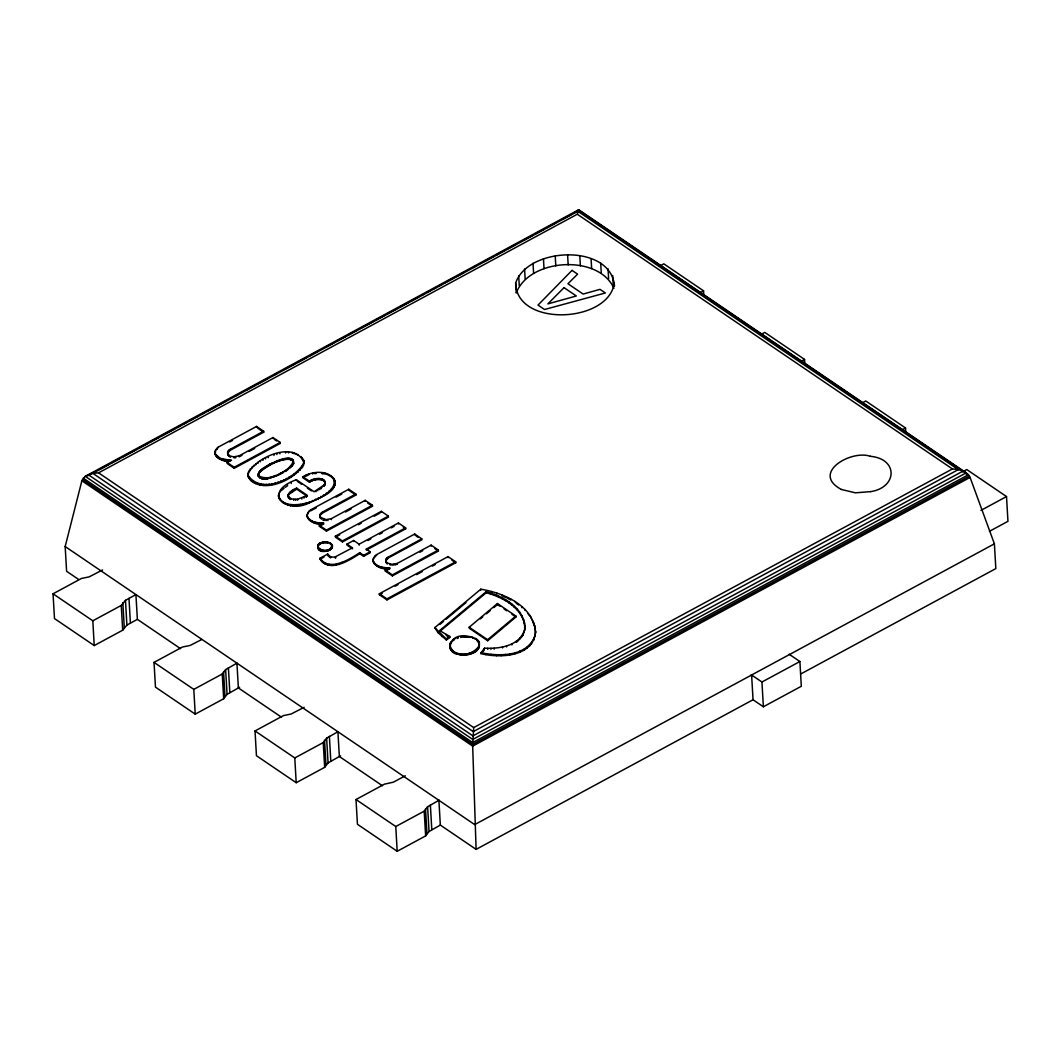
<?xml version="1.0" encoding="UTF-8"?>
<svg xmlns="http://www.w3.org/2000/svg" width="1061" height="1061" viewBox="0 0 1061 1061"><rect width="100%" height="100%" fill="white"/><g stroke="black" fill="none" stroke-linecap="round" stroke-linejoin="round"><path stroke-width="1.5" d="M304.083 463.511C296.603 439.227 253.261 457.424 247.85 475.036C257.624 497.344 298.088 479.93 304.03 462.516C295.237 479.625 260.661 495.036 247.85 475.036M247.903 476.031L247.863 473.803M227.651 453.286L230.197 450.302L263.685 432.212L263.632 431.217L256.576 426.429L218.341 447.079C208.738 454.347 222.134 462.755 229.813 461.217L229.746 460.222L220.078 458.286L215.171 453.856M215.224 454.837L215.582 450.103M307.12 515.646C308.937 521.641 316.51 522.901 321.947 523.046L322.014 524.041C314.335 525.527 300.926 517.277 310.541 509.917L348.777 489.254L355.833 494.055L355.899 495.036L322.398 513.139L320.276 515.023L320.409 518.285L319.785 515.129L322.345 512.145L355.833 494.055M373.061 560.42C375.209 566.959 383.711 567.967 389.652 567.768L389.705 568.749C381.854 570.791 366.403 562.914 376.483 554.691L414.718 534.028L421.774 538.829L421.827 539.81L388.339 557.914L385.78 560.898M449.692 644.783C456.986 670.021 503.445 638.298 463.233 636.162C450.938 634.186 443.843 652.422 458.286 654.345C466.004 657.051 483.524 652.369 478.073 641.746L478.007 640.751M292.916 464.068C295.555 454.413 273.871 461.668 268.38 466.004C265.184 467.941 261.815 469.877 259.401 472.795C257.664 473.577 258.765 478.551 258.393 475.474C258.009 469.718 265.542 467.251 269.388 464.413C318.181 442.729 279.772 487.211 258.619 475.845M318.698 544.174C313.26 559.293 345.714 547.078 326.165 541.8C305.17 543.232 330.303 559.067 331.841 544.717M324.414 484.744L314.083 491.747L296.39 479.731C261.523 492.092 285.661 514.93 309.533 502.808C317.571 498.139 339.878 492.092 333.645 479.373L333.592 478.378C325.86 469.718 311.987 471.455 302.823 476.747L302.889 477.729L309.48 482.211C313.525 478.604 327.637 477.569 324.467 485.739L324.414 484.744C327.57 476.575 313.472 477.609 309.414 481.217L309.48 482.211M524.558 630.234C526.694 609.12 503.776 596.295 486.137 591.759L439.612 630.552L449.731 636.414L449.784 637.409L446.376 640.022L438.034 632.674L434.785 627.635L480.819 589.187C503.643 592.966 532.874 605.327 535.54 631.534C533.696 657.038 499.864 658.417 480.766 653.563L484.506 648.178C499.32 649 518.882 646.149 524.558 630.234L522.901 635.327L520.938 637.926M524.757 629.823L524.983 626.043M801.148 673.762L995.828 568.59L994.396 543.829L970.072 477.41C967.009 470.965 958.865 469.386 952.433 468.949L473.71 727.581L472.675 746.122L476.11 849.37L753.045 699.756L751.612 674.995M535.115 636.414L535.54 631.534M278.871 493.285L278.512 496.137C284.998 516.853 341.377 495.739 333.592 478.378M578.988 210.317L578.696 209.72L85.225 476.323L92.811 473.325L98.58 472.848L577.29 214.229L578.696 209.72L966.213 472.861L472.742 739.451L85.225 476.323L81.883 480.766L65.172 546.534L66.604 571.295L78.527 579.386M614.332 282.81C609.027 323.154 516.442 327.61 515.673 283.115C527.277 246.948 610.937 242.903 614.518 286.112M450.143 643.231L449.917 648.099M247.929 474.797L248.301 472.092M290.595 498.484L290.661 499.466C284.003 495.659 292.319 489.307 296.682 488.14L307.345 495.381L297.637 499.24L292.054 499.055L289.454 497.689L288.154 495.964L288.95 494.32L296.735 489.134L307.398 496.376M480.699 652.581C499.068 656.719 527.741 656.812 535.062 635.42M373.154 560.354L373.724 557.701M227.638 453.418L230.489 457.105C226.829 456.111 226.603 450.66 230.144 449.32L263.632 431.217M385.78 561.017L387.305 563.975L385.727 559.903L387.026 557.781L421.774 538.829M613.921 288.327C598.656 253.924 529.267 258.261 516.243 293.022L515.673 283.115M201.789 639.491L190.105 645.459L182.492 647.011L154.031 662.382L193.792 689.371L222.24 674L225.635 669.597L236.775 663.244M154.031 662.382L155.463 687.13L195.224 714.133L223.672 698.761L227.067 694.358L239.6 687.249M304.162 707.302L291.099 714.04L283.473 715.578L255.025 730.949L294.786 757.952L323.234 742.581L326.629 738.164L337.756 731.825M255.025 730.949L256.444 755.711L296.205 782.713L324.666 767.342L328.061 762.925L340.581 755.83M405.262 775.816L393.313 782.196L384.467 784.145L356.005 799.517L395.766 826.519L424.214 811.148L427.61 806.745L439.068 800.219M356.005 799.517L357.438 824.278L397.199 851.28L425.647 835.909L429.042 831.506L440.501 824.981M102.572 569.956L89.124 576.892L81.498 578.431L53.05 593.802L92.811 620.804L121.259 605.433L125.477 600.327L135.914 594.611L137.373 619.345L180.476 648.616M53.05 593.802L54.482 618.563L94.23 645.565L122.691 630.194L126.896 625.088L137.333 619.372M480.766 653.563L483.604 650.711L484.506 648.178M451.694 642.011L450.593 643.47L450.54 642.475M446.376 640.022L446.31 639.027L449.731 636.414M518.776 640.26L516.415 642.329L516.362 641.348M284.162 488.153L281.165 490.712L281.099 489.718M469.201 627.237L497.45 603.537L515.858 616.043L515.925 617.038L487.689 640.738L469.267 628.231L469.201 627.237L487.622 639.743L487.689 640.738M480.315 618.948L482.768 616.892M486.455 613.802L490.129 610.712M493.816 607.621L497.503 604.531L497.45 603.537M487.622 639.743L515.858 616.043M439.824 624.465L443.551 621.348M446.044 619.279L465.938 602.648M439.665 631.547L486.203 592.754L486.137 591.759M319.838 543.232L319.096 544.823L319.043 543.842M285.29 487.344L287.531 485.752L287.478 484.758M284.905 470.607L284.971 471.601L287.518 469.957L287.465 468.975M305.953 496.203L306.006 497.185L306.908 495.673M87.625 475.779L96.365 471.044M99.283 469.479L108.036 464.745M110.954 463.18L119.694 458.445M122.612 456.867L135.742 449.784M138.659 448.206L147.399 443.485M150.317 441.906L159.07 437.185M161.988 435.607L175.105 428.511M178.023 426.933L180.94 425.368M183.858 423.79L186.763 422.212M189.68 420.633L192.598 419.068M195.516 417.49L198.434 415.912M201.351 414.334L204.269 412.756M207.187 411.191L215.927 406.456M218.845 404.878L226.139 400.939M234.879 396.217L237.797 394.639M246.55 389.917L255.303 385.196M258.208 383.618L266.961 378.883M274.255 374.944L277.173 373.379M285.913 368.644L294.666 363.923M297.584 362.345L306.324 357.623M309.242 356.045L317.995 351.324M325.289 347.385L334.029 342.65M336.947 341.085L345.7 336.35M348.618 334.772L357.358 330.051M360.276 328.472L373.406 321.39M376.31 319.812L385.063 315.09M387.981 313.512L396.734 308.778M399.639 307.213L408.392 302.478M411.31 300.9L418.604 296.961M421.522 295.396L424.427 293.817M427.344 292.239L430.262 290.661M433.18 289.096L436.098 287.518M439.015 285.939L441.933 284.361M444.851 282.783L453.591 278.062M456.509 276.483L463.803 272.544M472.543 267.823L475.461 266.245M484.214 261.523L492.967 256.789M495.872 255.224L504.625 250.489M507.543 248.911L514.837 244.972M523.577 240.25L532.33 235.529M535.248 233.951L543.988 229.229M546.906 227.651L555.659 222.916M562.953 218.977L571.693 214.256M574.611 212.677L577.529 211.112M229.72 441.96L232.558 440.421M230.436 456.111L233.844 456.827L239.123 455.819L272.982 437.53L280.21 442.424L280.263 443.418L234.256 468.272L227.213 463.498L227.16 462.516L231.51 460.156L229.746 460.222M242.001 455.288L239.176 456.814L239.123 455.819M249.056 451.469L254.693 448.418M227.16 462.516L234.189 467.291L280.21 442.424M659.531 266.152L663.801 263.844L703.562 290.847L703.854 295.794M699.292 293.141L703.562 290.847M316.258 507.848L310.594 510.898L310.541 509.917M336.085 497.132L341.748 494.068M320.356 517.291L326.045 519.651L331.324 518.643L365.183 500.354L372.411 505.261L372.464 506.243L326.456 531.11L319.414 526.336L319.361 525.341L323.711 522.993L321.947 523.046M345.488 512.012L351.125 508.962M319.414 526.336L323.764 523.975M319.361 525.341L326.39 530.115L372.411 505.261M335.342 536.176L381.323 511.336L388.366 516.123L388.419 517.105L342.451 541.946L335.395 537.171L335.342 536.176L342.385 540.951L342.451 541.946M336.828 536.402L339.706 534.837M358.393 524.744L361.257 523.192M374.188 516.216L379.944 513.1M342.385 540.951L388.366 516.123M366.284 549.094L366.337 550.075L405.66 528.829L405.607 527.847L366.284 549.094L370.183 551.747L370.236 552.728L363.605 556.309L359.759 553.696C350.143 559.85 329.6 573.431 320.117 559.2L320.051 558.205L327.716 554.067L330.555 556.879L334.639 557.184L352.438 547.821L352.491 548.802L347.027 545.089L346.96 544.107L353.658 540.487L359.122 544.2L359.188 545.195M320.117 559.2L323.937 557.131M359.122 544.2L398.432 522.967L405.607 527.847M367.915 540.473L370.833 538.895M379.559 534.187L382.477 532.609M391.204 527.887L394.122 526.322M760.525 334.719L764.795 332.411L804.556 359.414L804.835 364.361M320.051 558.205C329.547 572.436 350.077 558.855 359.692 552.701L363.552 555.327L363.605 556.309M363.552 555.327L370.183 551.747M387.252 562.98L391.973 564.425L397.252 563.418L431.124 545.129L438.339 550.022L438.405 551.017L392.384 575.871L385.355 571.11L385.302 570.115L389.652 567.768M419.891 552.211L422.716 550.686M385.355 571.11L389.705 568.749M385.302 570.115L392.331 574.89L438.339 550.022M801.705 360.952L804.556 359.414M379.334 593.749L448.034 556.627L455.66 561.799L455.713 562.781L386.986 599.889L379.387 594.73L379.334 593.749L386.92 598.895L386.986 599.889M379.387 594.73L382.252 593.192M395.13 586.229L397.994 584.677M416.602 574.624L422.331 571.534M432.344 566.123L435.209 564.571M386.92 598.895L455.66 561.799M861.505 403.299L865.776 400.992L905.537 427.994L905.815 432.941M901.266 430.289L905.537 427.994M963.017 471.111L472.914 735.883L88.222 474.665M962.499 471.866L966.77 469.559L1006.518 496.561L1007.95 521.322L989.462 531.309M970.072 477.41L472.675 746.122L81.883 480.766M980.921 510.394L1006.518 496.561M994.396 543.829L474.691 824.609L65.172 546.534M751.268 674.769L761.944 682.011L799.888 661.52L801.307 686.281L763.376 706.772L752.7 699.531M307.319 475.58L306.045 476.11L305.992 475.129M870.723 491.628C897.46 487.45 898.415 458.79 870.338 456.31M266.483 478.047L266.55 479.041L268.208 478.776M870.723 491.614L855.365 492.821L841.4 489.466M316.085 473.524L314.772 473.657L314.719 472.675M467.119 636.123L467.172 637.117L463.286 637.157L463.233 636.162M870.338 456.31C851.134 449.506 810.471 473.047 841.4 489.479M321.589 473.458L323.353 473.75L323.3 472.755M261.497 478.75L262.69 479.055L262.637 478.073M486.203 592.754C503.02 597.171 522.821 607.98 525.036 627.038M322.69 519.93L324.308 520.42L324.255 519.439M502.954 596.309L506.442 597.807L506.376 596.812M507.887 598.55L510.792 600.022L510.739 599.041M449.784 637.409L446.296 635.539L446.23 634.544M578.325 209.892L968.401 474.744L472.662 742.567L83.249 478.14M588.722 217.558L595.579 222.213M601.056 225.927L605.155 228.725M622.966 240.807L628.43 244.521M633.908 248.247L638.019 251.033M646.242 256.616L651.719 260.33M655.817 263.128L661.295 266.841M666.772 270.555L670.884 273.353M677.727 277.995L684.584 282.65M688.682 285.436L694.159 289.162M699.637 292.876L707.859 298.459M710.591 300.316L717.448 304.958M721.546 307.756L727.024 311.47M733.88 316.125L737.979 318.91M744.822 323.565L750.299 327.279M755.777 330.992L761.254 334.719M766.732 338.432L770.843 341.231M777.686 345.873L780.432 347.729M788.641 353.313L794.119 357.04M799.596 360.753L803.707 363.538M810.551 368.194L813.296 370.05M821.506 375.634L826.983 379.347M832.461 383.074L836.572 385.859M843.415 390.501L850.272 395.156M855.75 398.87L859.848 401.668M866.691 406.31L869.436 408.167M877.646 413.75L883.123 417.477M888.601 421.19L892.712 423.976M910.51 436.071L915.988 439.784M921.465 443.511L925.577 446.296M932.42 450.938L939.277 455.593M943.375 458.379L948.852 462.105M954.33 465.819L958.441 468.617M965.285 473.259L969.396 476.044L472.649 744.411L82.4 479.413M577.29 214.229L952.433 468.949M789.212 654.266L799.888 661.52M257.81 428.22L263.685 432.212M274.242 439.334L276.656 440.965M355.899 495.036L348.83 490.248L348.777 489.254M367.65 502.98L372.464 506.243M403.273 527.211L405.66 528.829M415.952 535.818L418.299 537.423M434.785 548.564L438.405 551.017M451.906 560.195L455.713 562.781M497.503 604.531L500.129 606.308M504.081 609.001L506.707 610.778M511.972 614.359L515.925 617.038M302.823 476.747L309.414 481.217M297.809 481.641L301.894 484.413M307.332 488.113L311.417 490.885M346.96 544.107L352.438 547.821M98.58 472.848L473.71 727.581M281.457 717.183L238.354 687.926L236.935 663.165M382.451 785.763L339.348 756.493L337.915 731.732M476.11 849.37L440.328 825.073L438.909 800.312M517.291 604.2L514.771 601.468M477.41 640.075L477.477 641.069L475.925 638.855M331.125 543.709L331.191 544.704L330.409 543.126M434.785 627.635L446.31 639.027M333.035 477.768L333.088 478.75L331.549 476.323M527.834 613.47L529.386 615.526M332.04 546.07L331.417 544.028M531.428 618.682L530.102 615.566M304.03 461.31L304.083 462.304L303.128 459.015M532.065 619.757L534.638 626.162L535.606 632.528M761.944 682.011L763.376 706.772M612.688 275.489L613.258 285.396M608.046 268.751L608.616 278.658M600.685 263.022L601.255 272.929M591.07 258.672L591.64 268.579M579.81 255.953L580.38 265.86M567.608 255.064L568.179 264.971M555.235 256.033L555.805 265.94M543.457 258.818L544.028 268.725M533.02 263.234L533.59 273.141M524.585 269.017L525.155 278.924M518.683 275.78L519.253 285.688M535.261 628.337L535.314 629.319M534.585 625.168L534.638 626.162M533.497 622.064L533.564 623.046M533.696 639.266L533.763 640.26M531.481 643.006L531.534 643.987M529.479 645.154L529.532 646.136M525.049 609.518L525.102 610.513M527.092 647.157L527.145 648.152M524.532 622.528L524.598 623.51M523.55 619.067L523.603 620.062M521.946 606.72L521.999 607.714M524.346 649.014L524.399 649.995M522.012 615.698L522.065 616.693M522.848 634.345L522.901 635.327M519.943 612.449L520.009 613.444M518.471 604.08L518.524 605.062M519.89 638.231L519.956 639.226M519.89 651.069L519.943 652.051M517.37 609.359L517.423 610.354M514.306 606.441L514.36 607.436M515.009 652.701L515.062 653.695M511.694 604.067L511.76 605.049M511.813 643.947L511.879 644.942M508.789 601.812L508.856 602.807M509.797 653.881L509.864 654.862M505.606 599.717L505.673 600.712M506.495 645.924L506.548 646.918M502.158 597.781L502.224 598.762M505.421 654.425L505.474 655.419M501.734 594.81L501.787 595.805M502.476 646.945L502.543 647.939M498.471 596.003L498.524 596.985M501.004 654.717L501.057 655.711M496.827 593.046L496.88 594.027M494.559 594.399L494.612 595.393M496.575 654.743L496.641 655.738M491.681 591.507L491.734 592.502M494.108 648.218L494.174 649.199M490.434 592.98L490.5 593.974M490.898 648.298L490.951 649.279M491.124 654.398L491.177 655.393M487.689 648.284L487.755 649.266M485.805 653.669L485.858 654.664M480.819 589.187L480.872 590.181M483.537 649.73L483.604 650.711M482.264 651.202L482.331 652.183M479.174 642.926L479.4 646.242M478.896 642.184L478.962 643.178M479.174 646.03L479.24 647.024M478.896 646.812L478.949 647.794M478.511 641.454L478.564 642.449M478.511 647.568L478.564 648.55M478.007 648.298L478.06 649.292M476.721 639.451L476.774 640.446M477.41 649.014L477.463 650.008M476.707 649.703L476.774 650.685M475.925 650.34L475.978 651.335M475.049 638.324L475.103 639.306M475.036 650.95L475.103 651.945M474.081 651.52L474.148 652.502M473.06 637.396L473.126 638.377L471.973 637.011M473.06 652.024L473.113 653.019M471.959 652.488L472.012 653.47M470.805 652.886L470.859 653.881M469.612 636.441L469.678 637.436M469.612 653.231L469.665 654.226M468.378 636.255L468.431 637.237M468.365 653.51L468.431 654.504M467.105 653.722L467.158 654.717M465.819 636.069L465.885 637.064M465.819 653.868L465.872 654.862M464.532 636.083L464.585 637.077M464.519 653.961L464.572 654.942M463.219 653.974L463.272 654.955M461.946 636.321L461.999 637.303M461.933 653.921L461.986 654.902M460.673 636.534L460.739 637.528M460.66 653.788L460.726 654.783M459.426 653.603L459.479 654.597M458.233 637.157L458.299 638.152M458.233 653.351L458.286 654.345M457.092 637.555L457.145 638.55M457.079 653.032L457.132 654.027M454.957 638.523L454.055 640.075L454.002 639.093M455.978 652.648L456.044 653.642M454.957 652.21L455.01 653.205M453.989 651.719L454.055 652.714M453.127 639.703L453.18 640.685M448.034 556.627L448.1 557.609M453.113 651.189L453.18 652.17M452.331 640.34L452.397 641.335M452.331 650.592L452.384 651.587M451.628 649.955L451.694 650.95M451.031 641.746L451.097 642.727M451.031 649.292L451.084 650.287M450.54 648.589L450.593 649.584M449.864 644.014L449.93 644.995M450.143 647.86L450.209 648.855M448.471 637.237L448.538 638.231M447.331 638.112L447.397 639.093M441.84 635.486L441.893 636.481M437.981 631.68L438.034 632.674M431.124 545.129L431.177 546.11M414.718 534.028L414.771 535.023M430.368 804.914L431.8 829.675M427.61 806.745L429.042 831.506M425.527 808.853L426.96 833.614M424.214 811.148L425.647 835.909M398.432 522.967L398.485 523.962M397.252 563.418L397.318 564.412M395.634 564.028L395.687 565.009M393.83 564.372L393.896 565.354M391.973 564.425L392.04 565.42M392.331 574.89L392.384 575.871M390.183 564.213L390.249 565.195M388.286 556.919L388.339 557.914M387.888 567.821L387.955 568.815M387.026 557.781L387.079 558.776M386.151 558.802L386.204 559.797M386.297 562.065L386.35 563.059M386.151 567.768L386.204 568.762M381.323 511.336L381.376 512.33M384.427 567.608L384.48 568.59M382.756 567.33L382.822 568.325M381.164 566.959L381.217 567.94M395.766 826.519L397.199 851.28M379.652 566.468L379.705 567.463M378.233 565.884L378.3 566.879M376.483 554.691L376.536 555.672M376.947 565.221L377 566.216M375.7 564.386L375.753 565.38M374.865 556.123L374.918 557.118M374.652 563.457L374.705 564.439M373.83 562.436L373.883 563.431M373.313 561.455L373.366 562.449M373.101 559.372L373.114 561.415M365.183 500.354L365.236 501.336M359.692 552.701L359.759 553.696M353.658 540.487L353.711 541.481M341.96 562.29L342.013 563.285M334.958 480.832L335.183 484.095M334.759 480.262L334.812 481.243M335.037 483.697L335.09 484.691M334.48 479.691L334.533 480.686M334.865 484.28L334.918 485.275M334.613 484.864L334.666 485.858M339.228 563.431L339.281 564.425M334.069 479.028L334.122 480.023M333.883 486.336L333.936 487.331M332.358 477.012L332.411 478.007M332.796 487.742L332.849 488.723M335.767 556.826L335.82 557.807M336.178 564.187L336.231 565.168M330.647 475.673L330.7 476.668M331.377 489.028L331.43 490.023M335.223 557.025L335.276 558.02M329.639 475.01L329.706 475.991L328.525 474.413M331.324 518.643L331.377 519.638M329.003 491.097L329.056 492.079M332.066 545.46L332.12 547.197M331.987 546.587L332.04 547.569M332.955 564.492L333.008 565.486M331.655 544.373L331.722 545.367M331.841 546.959L331.907 547.94M327.292 473.909L327.358 474.89L326.311 473.524M331.655 547.317L331.708 548.312M331.417 547.675L331.47 548.67M330.793 543.404L330.846 544.399M331.125 548.02L331.191 549.014M330.793 548.351L330.846 549.333M329.984 542.861L330.051 543.855L329.533 542.622M330.409 548.656L330.462 549.651M330.555 556.879L330.608 557.874M331.112 564.465L331.165 565.447M329.984 548.948L330.037 549.943M325.263 473.193L325.316 474.187M326.39 493.047L326.456 494.041M327.902 519.598L327.955 520.58M329.52 549.227L329.586 550.221M329.958 556.574L330.024 557.569L329.427 556.229M325.289 482.49L325.356 483.484M325.157 481.721L325.21 482.715M325.21 483.272L325.263 484.267M329.029 549.465L329.082 550.46M324.838 481.044L324.891 482.026M324.175 472.927L324.228 473.909M324.891 484.041L324.958 485.023M328.499 549.691L328.552 550.686M328.963 555.845L329.016 556.839M324.334 480.408L324.401 481.389M327.955 542.078L328.008 543.073M329.308 564.266L329.361 565.261M328.406 555.301L328.459 556.296M327.942 549.89L327.995 550.871M323.671 479.837L323.724 480.819M326.045 519.651L326.098 520.646M327.372 541.959L327.425 542.94M327.982 554.704L328.035 555.699L327.716 554.067M323.83 485.434L323.897 486.415M326.39 530.115L326.456 531.11M326.775 541.866L326.828 542.847M327.372 550.049L327.425 551.044M322.425 472.596L322.478 473.591M322.889 479.373L322.942 480.368M323.565 494.903L323.618 495.898M326.775 550.182L326.828 551.176M327.584 563.908L327.65 564.903M326.165 541.8L326.218 542.794M321.987 479.002L322.04 479.996M326.151 550.288L326.218 551.282M325.541 541.773L325.594 542.768M322.106 486.999L320.966 488.842L320.913 487.861M325.541 550.367L325.594 551.349M324.918 541.786L324.971 542.781M325.992 563.418L326.045 564.399M320.992 478.723L321.045 479.718M324.295 541.826L324.348 542.821M324.905 550.407L324.971 551.388M322.345 512.145L322.398 513.139M323.671 541.892L323.724 542.887M324.281 550.407L324.348 551.402M320.979 496.362L321.032 497.357M319.64 478.498L319.706 479.492M323.658 550.38L323.724 551.375M324.533 562.768L324.586 563.762M323.061 541.999L323.114 542.993M321.085 513.007L321.138 514.001M319.6 488.644L319.653 489.638M321.311 518.206L321.364 519.2M323.048 550.327L323.114 551.309M322.464 542.131L322.517 543.126M323.26 562.012L323.326 563.006M318.234 478.458L318.287 479.453M322.451 550.235L322.517 551.216M320.21 514.028L320.276 515.023M321.881 550.115L321.934 551.097M319.785 515.129L319.891 517.224M320.197 522.993L320.263 523.988M317.796 489.705L317.849 490.686M318.287 497.768L318.353 498.763M320.793 542.715L320.86 543.709M321.324 549.956L321.377 550.951M321.921 560.831L321.987 561.826M316.815 478.604L316.868 479.585M320.793 549.77L320.846 550.765M320.303 542.967L320.356 543.948M320.303 549.558L320.356 550.553M320.846 559.558L320.913 560.553M318.486 522.834L318.539 523.816M319.414 543.524L319.48 544.518M319.838 549.319L319.891 550.314M319.414 549.067L319.467 550.049M315.21 478.949L315.263 479.93M315.953 490.726L316.006 491.72M319.029 548.776L319.096 549.77M318.698 548.471L318.751 549.465M318.406 544.505L318.472 545.5M329.387 736.347L330.807 761.108M315.528 499.108L315.581 500.102M316.815 522.556L316.868 523.55M318.167 544.863L318.234 545.858M318.406 548.152L318.459 549.147M317.982 545.235L318.035 546.229M317.982 547.463L318.22 548.802M317.849 545.606L317.902 548.086M313.658 479.373L313.711 480.368M312.61 473.02L312.663 474.015M315.21 522.171L315.263 523.166M312.173 479.904L312.226 480.898M326.629 738.164L328.061 762.925M312.584 500.54L312.65 501.535M313.698 521.694L313.751 522.675M311.191 480.288L311.244 481.283M310.263 480.726L310.316 481.721M312.292 521.11L312.345 522.105M324.547 740.273L325.979 765.034M308.592 474.095L308.645 475.089M310.992 520.434L311.045 521.428M309.48 501.826L309.533 502.808M323.234 742.581L324.666 767.342M309.759 519.611L309.812 520.593M308.923 511.349L307.849 513.922L307.783 512.927M308.711 518.67L308.764 519.665M307.889 517.662L307.955 518.657M306.443 495.951L306.496 496.933M307.372 516.68L307.425 517.675M304.772 475.713L304.825 476.707M307.159 514.598L307.173 516.641M303.725 460.129L303.778 461.124M306.231 502.954L306.284 503.948M303.605 464.254L303.658 465.248M302.226 457.715L302.279 458.71L301.045 456.509M302.796 465.951L302.849 466.946M303.923 497.198L303.976 498.179M301.629 467.596L301.682 468.591M303.366 503.789L303.433 504.784M300.104 469.36L300.157 470.341M301.775 498.073L301.828 499.068M297.982 454.426L298.035 455.421M300.422 504.479L300.475 505.474M298.26 471.018L298.327 472.012M296.138 453.591L296.191 454.572M296.152 472.569L296.218 473.551M296.39 479.731L296.457 480.726M297.637 499.24L297.69 500.235M296.682 488.14L296.735 489.134M297.385 504.996L297.451 505.991M294.122 452.888L294.176 453.883M293.499 460.925L293.738 463.259M293.274 460.554L293.327 461.548M293.539 462.729L293.605 463.723M295.687 499.413L295.74 500.407M293.38 463.193L293.446 464.174M293.897 474.134L293.963 475.129M292.345 452.41L292.398 453.392M292.982 460.209L293.035 461.203M293.181 463.63L293.234 464.625M292.717 459.943L292.783 460.938M292.412 459.705L292.478 460.699M295.051 505.102L295.104 506.097M292.557 464.612L292.611 465.593M292.067 459.493L292.133 460.487M291.748 459.254L291.815 460.249M292.146 465.129L292.199 466.124M291.39 459.042L291.443 460.036M293.221 490.01L293.274 491.004M293.738 499.36L293.791 500.354M291.682 465.646L291.735 466.628M290.993 458.869L291.059 459.851M291.032 466.23L291.085 467.225M291.51 475.646L291.563 476.628M290.449 458.644L290.515 459.638M292.73 505.036L292.783 506.017M289.878 458.471L289.932 459.466M290.343 466.813L289.693 468.365L289.626 467.384M291.178 482.556L291.231 483.537M291.576 491.018L291.629 492.012M289.255 458.339L289.321 459.32M288.473 451.959L288.526 452.941M288.499 458.233L288.552 459.227M288.937 467.914L288.26 469.439L288.207 468.445M290.117 492.132L290.183 493.113M288.99 477.065L289.043 478.06M287.703 458.206L287.77 459.201M290.462 504.784L290.515 505.765M289.454 497.689L289.507 498.683M286.921 458.233L286.974 459.227M288.897 493.325L288.95 494.32M288.897 497.158L288.95 498.153M288.327 494.174L288.38 495.169M286.165 458.286L286.218 459.267M288.459 496.575L288.512 497.569M285.568 452.013L285.634 453.007M288.075 495.076L288.207 496.959M285.409 458.352L285.462 459.347M286.205 469.798L286.271 470.792M286.364 478.418L286.417 479.413M287.65 504.121L287.703 505.116M284.653 458.458L284.719 459.453M283.738 458.617L283.791 459.612M282.823 458.803L282.889 459.798M283.566 471.389L283.101 472.689L283.048 471.694M285.117 503.153L285.184 504.134M283.632 479.691L283.685 480.686M281.934 459.028L282.001 460.023M282.505 471.999L282.571 472.981M280.886 459.347L280.953 460.341M281.417 472.583L280.926 473.856L280.873 472.874M282.982 501.893L283.035 502.887M279.865 452.822L279.918 453.803M279.865 459.692L279.918 460.686M280.316 473.153L280.369 474.148M280.794 480.872L280.847 481.853M281.483 500.739L281.536 501.734M278.857 460.063L278.91 461.044M278.871 473.869L278.937 474.864M279.759 491.455L279.812 492.45M280.237 499.466L280.29 500.46M277.889 460.421L277.942 461.416M294.786 757.952L296.205 782.713M276.802 453.538L276.855 454.532M279.268 498.113L279.322 499.108M276.934 460.792L276.987 461.787M278.009 481.959L278.075 482.954M278.831 497.145L278.884 498.139M277.398 474.559L277.465 475.553M278.446 495.155L278.619 497.145M275.993 461.19L276.046 462.185M275.9 475.222L275.953 476.217M272.982 437.53L273.035 438.511M273.871 454.453L273.924 455.448M274.481 461.853L274.547 462.835M274.958 475.607L274.056 476.973L274.003 475.978M275.078 482.874L275.131 483.869M273.009 462.543L273.075 463.524M273.035 476.349L273.088 477.331M271.576 463.246L271.643 464.241M272.027 476.707L271.059 478.047L271.006 477.052M271.019 463.538L271.072 464.519M272.014 483.591L272.067 484.585M270.475 463.816L270.528 464.811M269.932 464.121L269.985 465.116M269.388 464.413L269.441 465.394M269.958 477.384L270.011 478.365M268.247 456.721L268.314 457.715M268.844 464.705L268.91 465.699M268.327 465.01L268.38 466.004M269.189 484.108L269.255 485.102M266.987 465.792L267.04 466.787M267.239 477.941L267.292 478.935M265.515 457.994L265.568 458.975M265.688 466.601L265.754 467.583M266.311 484.4L266.364 485.394M265.727 478.126L265.794 479.121M264.441 467.424L264.494 468.418M264.971 478.166L265.038 479.161M263.685 467.954L263.751 468.935M264.189 478.206L264.242 479.187M262.889 459.347L262.956 460.341M262.969 468.485L263.022 469.479M263.393 478.166L263.46 479.161M263.407 484.453L263.473 485.447M262.266 469.028L262.319 470.023M261.55 469.599L261.603 470.58M262.014 477.941L262.08 478.922M260.369 460.766L260.422 461.76M260.86 470.169L260.913 471.164M261.43 484.32L261.497 485.315M260.21 470.766L260.277 471.76M260.502 477.357L260.555 478.352M260.144 477.145L260.197 478.14M259.746 471.27L259.812 472.264M259.826 476.906L259.879 477.901L259.481 476.694M256.576 426.429L256.629 427.424M259.335 471.8L259.401 472.795M258.977 472.331L259.03 473.325M259.534 484.002L259.6 484.996M257.982 462.278L258.035 463.259M258.725 472.768L258.778 473.763M258.911 476.19L258.977 477.185M258.513 473.219L258.566 474.214M258.353 473.67L258.46 476.469M258.168 474.625L258.234 475.607M257.757 483.524L257.823 484.506M255.728 463.843L255.781 464.837M255.741 482.821L255.794 483.816M253.619 465.394L253.672 466.389M253.897 481.986L253.964 482.967M251.789 467.052L251.842 468.047M252.266 480.991L252.332 481.986M250.25 468.816L250.303 469.811M250.834 479.904L250.9 480.885M249.096 470.421L249.163 471.416M249.653 478.697L249.72 479.691M248.751 477.397L248.804 478.392M248.141 476.243L248.208 477.238M235.701 456.76L235.754 457.755L233.897 457.821L233.844 456.827M234.189 467.291L234.256 468.272M230.144 449.32L230.197 450.302M228.884 450.182L228.937 451.177M229.11 455.381L229.163 456.376M228.009 451.204L228.075 452.185M228.155 454.466L228.208 455.461M227.996 460.169L228.062 461.164M226.285 460.01L226.338 460.991M224.614 459.731L224.667 460.726M223.009 459.347L223.062 460.341M221.497 458.869L221.55 459.851M220.078 458.286L220.144 459.267M218.341 447.079L216.789 449.519L216.723 448.524M218.791 457.609L218.845 458.604M217.545 456.774L217.611 457.768M216.51 455.845L216.563 456.84M228.394 667.767L229.826 692.528M215.688 454.837L215.754 455.832M214.959 451.774L214.972 453.816M225.635 669.597L227.067 694.358M223.566 671.706L224.985 696.467M222.24 674L223.672 698.761M193.792 689.371L195.224 714.133M128.978 598.351L130.41 623.112M125.477 600.327L126.896 625.088M122.851 602.741L124.27 627.502M121.259 605.433L122.691 630.194M92.811 620.804L94.23 645.565M385.727 559.903L385.833 561.998M227.584 452.304L227.691 454.4M572.025 270.356L538.007 305.091L544.518 309.507L605.34 292.982L599.995 289.348L583.126 294.069L567.953 283.751L577.595 274.149L572.025 270.356M564.028 287.65L547.847 303.897L576.295 295.979L564.028 287.65M577.834 211.285L92.811 473.325L473.233 731.639L958.269 469.612L577.834 211.285"/></g></svg>
